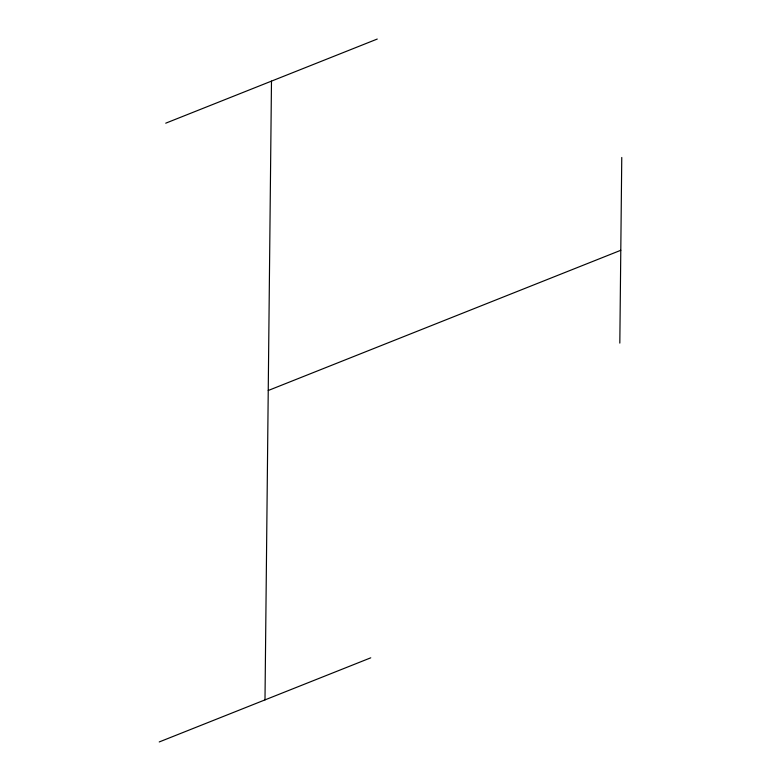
<?xml version="1.0" encoding="UTF-8"?>
<svg xmlns="http://www.w3.org/2000/svg" width="781" height="781" viewBox="0 0 781 781"><rect width="100%" height="100%" fill="white"/><g stroke="black" fill="none" stroke-linecap="round" stroke-linejoin="round"><path stroke-width="1.17" d="M264.993 699.883L271.485 81.117M619.821 343.103L621.764 157.469M165.728 123.183L377.252 39.05M268.244 390.5L620.797 250.281M159.236 741.95L370.76 657.817"/></g></svg>
